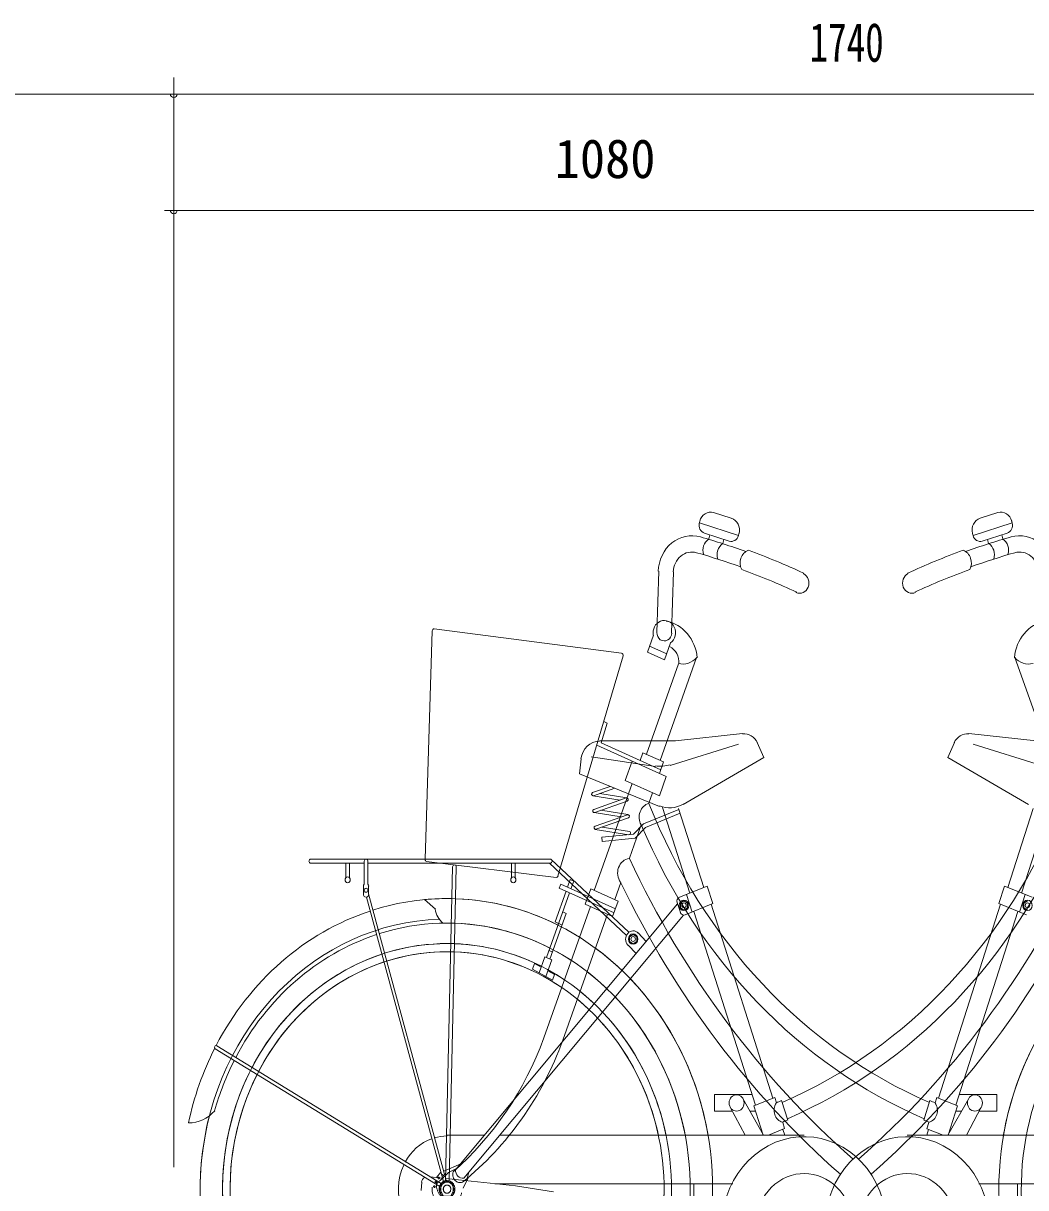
# Model space of a CAD drawing. Units: millimetres, scale not verified. Extents: x -5740 to 5740, y -4020 to 4020.
# Drawn here: x 3287 to 4494, y 14 to 1416 of the extents above; entities that cross this region are included whole.
import ezdxf
from ezdxf.enums import TextEntityAlignment as Align

# ---------------------------------------------------------------- set-up
doc = ezdxf.new("R2010")
doc.units = ezdxf.units.MM
doc.header["$LTSCALE"] = 10
doc.linetypes.add('USER5', pattern=[25, 6, -5, 2, -5, 2, -5])
for name, color, linetype, lineweight in [('0-0_0', 7, 'Continuous', 18), ('0-3_2-03BODL', 2, 'Continuous', 18), ('0-4_2-53DIM', 7, 'Continuous', 18), ('0-A_2-F', 3, 'Continuous', 18)]:
    doc.layers.add(name, color=color, linetype=linetype, lineweight=lineweight)
doc.styles.add('ＭＳ ゴシック', font='')
doc.styles.get('ＭＳ ゴシック').set_extended_font_data('MS Gothic')

# ---------------------------------------------------------------- blocks, each defined once
blk = doc.blocks.new('jf')
at = {"layer": '0-3_2-03BODL'}
for p, q in [((10027.18, 6559.97), (10003.5, 6553.12)), ((10006.18, 6525.31), (10039.33, 6534.89)), ((10032.23, 6532.84), (10033.56, 6528.09)), ((10014.62, 6522.61), (10013.29, 6527.36)), ((10098.67, 6261.42), (10049.94, 6385.13)), ((9595.72, 6285.13), (9494.35, 6285.13)), ((9680.13, 6281.03), (9588.63, 6255.49)), ((9685.68, 6293.83), (9595.72, 6285.13)), ((9713.89, 6265.13), (9705.16, 6282.87)), ((9469.92, 6263.24), (9467.69, 6245.13)), ((9569.15, 6254.12), (9482.98, 6265.63)), ((9606.08, 6208.21), (9713.89, 6265.13)), ((9467.69, 6245.13), (9574.57, 6206.06)), ((9485.07, 6222.68), (9508.6, 6230.18)), ((9514.73, 6227.94), (9486.25, 6218.87)), ((9485.38, 6218.8), (9521.71, 6213.63)), ((9530.05, 6216.29), (9486.71, 6202.48)), ((9487.89, 6198.67), (9531.23, 6212.47)), ((9530.92, 6216.36), (9494.59, 6221.53)), ((9523.35, 6193.43), (9487.02, 6198.6)), ((9531.69, 6196.09), (9488.35, 6182.29)), ((9496.23, 6201.33), (9532.12, 6196.22)), ((9615.12, 6101.74), (9578.55, 6204.85)), ((9599.95, 6203.52), (9633.65, 6108.52)), ((9489.53, 6178.47), (9532.87, 6192.27)), ((9488.67, 6178.4), (9533.65, 6172)), ((9534.2, 6175.96), (9497.88, 6181.13)), ((9108.23, 6142.63), (9428.3, 6142.63)), ((9179.63, 6112.58), (9179.64, 6140.13)), ((9184.56, 6140.13), (9184.56, 6112.58)), ((9429.87, 6142.06), (9533.49, 6054.52)), ((9179.63, 6137.63), (9108.23, 6137.63)), ((9155.01, 6137.63), (9155.01, 6120.08)), ((9159.94, 6120.08), (9159.94, 6137.63)), ((9428.3, 6137.63), (9184.56, 6137.63)), ((9376.59, 6120.08), (9376.6, 6137.63)), ((9381.52, 6137.64), (9381.52, 6120.08)), ((9530.33, 6050.68), (9427.41, 6137.63)), ((9178.65, 6110.13), (9178.65, 6100.13)), ((9185.5, 6100.65), (9289.34, 5755.78)), ((9185.54, 6110.13), (9185.54, 6100.13)), ((9638.28, 6110.22), (9601.22, 6096.66)), ((9618, 6078.88), (9610.49, 6100.05)), ((9645.79, 6089.05), (9638.28, 6110.22)), ((9285.57, 5754.61), (9182.58, 6096.67)), ((9598.81, 6088.71), (9301.89, 5768.63)), ((9598.26, 6090.26), (9602.43, 6078.5)), ((9602.49, 6089.74), (9607.29, 6092.56)), ((9602.49, 6084.11), (9602.49, 6089.74)), ((9607.29, 6081.3), (9602.49, 6084.11)), ((9607.29, 6092.56), (9612.09, 6089.74)), ((9612.09, 6084.11), (9607.29, 6081.3)), ((9608.73, 6075.49), (9645.79, 6089.05)), ((9612.09, 6089.74), (9612.09, 6084.11)), ((9643.48, 6088.2), (9726.24, 5854.9)), ((9312.64, 5758.35), (9606.58, 6075.22)), ((9703.07, 5846.43), (9620.31, 6079.73)), ((9534.45, 6049.21), (9539.26, 6052.02)), ((9534.46, 6043.58), (9534.45, 6049.21)), ((9539.26, 6040.77), (9534.46, 6043.58)), ((9539.26, 6052.02), (9544.06, 6049.21)), ((9544.06, 6043.58), (9539.26, 6040.77)), ((9544.06, 6049.21), (9544.06, 6043.58)), ((9546.02, 6053.69), (9556.77, 6043.4)), ((9532.49, 6039.1), (9543.24, 6028.82)), ((8982.39, 5917.85), (9282.45, 5752.02)), ((9280.57, 5748.5), (8980.51, 5914.33)), ((9648.11, 5859.13), (9698.57, 5859.12)), ((9648.11, 5839.12), (9648.11, 5859.13)), ((9713.73, 5810.16), (9685.96, 5854.49)), ((9728.55, 5855.75), (9730.91, 5849.1)), ((9737.75, 5851.95), (9746.1, 5828.4)), ((9672.06, 5839.13), (9648.11, 5839.12)), ((9689.07, 5810.17), (9669.2, 5844)), ((9695.59, 5839.13), (9703.05, 5839.13)), ((9741.9, 5818.12), (9720.14, 5810.15)), ((9739.26, 5825.56), (9741.9, 5818.12)), ((9739.59, 5817.27), (9742.11, 5810.14)), ((9340.55, 5810.31), (9290.45, 5810.33)), ((9768.1, 5810.13), (9360.84, 5810.3)), ((9308.64, 5775.91), (9285.93, 5767.11)), ((9282.24, 5765.68), (9276.25, 5759.23)), ((9316.24, 5755.45), (9319.4, 5765.63)), ((9256.56, 5753.56), (9255.65, 5743.6)), ((9284.41, 5758.46), (9267.98, 5760.01)), ((9288.65, 5758.06), (9381.91, 5749.23)), ((9354.11, 5751.86), (9672.38, 5751.73)), ((9381.91, 5749.23), (9432.74, 5741.91))]:
    blk.add_line(p, q, dxfattribs=at)
for points in [[(9993.34, 6534.59), (9994.01, 6532.18), (10046.11, 6547.25), (10045.44, 6549.65)], [(9497.69, 6163.92), (9497.28, 6168.9), (9539.9, 6172.47), (9553.03, 6185.14), (9600.33, 6202.44)], [(9602, 6197.74), (9555.68, 6180.79), (9542.03, 6167.63), (9497.69, 6163.92)], [(9728.55, 5855.75), (9700.76, 5845.58), (9713.32, 5810.16)]]:
    blk.add_lwpolyline(points, dxfattribs=at)
blk.add_lwpolyline([(9285.59, 5753.84), (9280.76, 5745.33), (9285.59, 5736.83), (9295.26, 5736.83), (9300.09, 5745.33), (9295.26, 5753.83)], close=True, dxfattribs=at)
for centre, major_axis, ratio, start_param, end_param in [((10031.23, 6545.54), (15, 0), 0.984808, 0.2774092, 1.8482056), ((10007.55, 6538.7), (15, 0), 0.984808, 1.8482056, 3.4190016), ((10036.63, 6544.51), (10, 0), 0.984808, 4.9897756, 6.5605719), ((10003.48, 6534.92), (10, 0), 0.984808, 3.4189793, 4.9897756), ((10056.11, 6487.63), (45, 0), 0.984808, 0.0341793, 1.8262899), ((10297.47, 5577.67), (1000, 0), 0.984808, 1.8262973, 1.8897016), ((10006.41, 6508.88), (16.07, 0), 0.984808, 5.9612624, 7.308371), ((10025.35, 6514.36), (16.07, 0), 0.984808, 5.9589928, 7.308371), ((10297.47, 5577.67), (1002.5, 0), 0.984808, 1.8923733, 1.9717105), ((9975.6, 6499.3), (16.07, 0), 0.984808, 5.7516013, 7.5367557), ((10297.47, 5577.67), (980, 0), 0.984808, 1.8262971, 1.8890084), ((10056.11, 6487.63), (25, 0), 0.984808, 0.0341857, 1.8262963), ((10297.47, 5577.67), (977.5, 0), 0.984808, 1.8913645, 1.9717105), ((9912.09, 6474.95), (12.5, 0), 0.984808, 1.9717091, 5.1133015), ((10098.98, 6380.66), (50, 0), 0.984808, 1.7439109, 3.0519336), ((10068.13, 6401.97), (25, 0), 0.984808, 3.8807378, 4.9560927), ((9687.54, 6273.92), (20, 0), 0.984808, 0.4636316, 1.6657319), ((9494.35, 6260.13), (25, 0), 0.984808, 1.570795, 3.0172361), ((9575.57, 6303.7), (50, 0), 0.984808, 4.5815599, 4.9807536), ((9485.66, 6220.78), (2, 0), 0.984808, 1.8745426, 5.016135), ((9530.64, 6214.38), (2, 0), 0.984808, 5.0161353, 8.1577279), ((9487.3, 6200.58), (2, 0), 0.984808, 1.8745426, 5.016135), ((9532.29, 6194.18), (2, 0), 0.984808, 5.0161353, 8.1577279), ((9587.91, 6243.7), (40, 0), 0.984808, 4.3668356, 5.1919103), ((9454.24, 6521.88), (-503.49, 533.52), 0.961191, 2.7721569, 3.5274334), ((9488.94, 6180.38), (2, 0), 0.984808, 1.8745426, 5.016135), ((9454.24, 6521.88), (-507.77, 557.76), 0.959163, 2.788533, 3.520575), ((9533.93, 6173.98), (2, 0), 0.984808, 4.573112, 7.7147047), ((9108.23, 6140.13), (2.5, 0), 0.984808, 1.5708493, 4.7124417), ((9182.1, 6140.13), (2.5, 0), 0.984808, 0.000053, 3.1416454), ((9428.3, 6140.13), (2.5, 0), 0.984808, 4.712442, 7.8540346), ((8875.61, 6895.45), (-1115.8, 970.31), 0.865375, 2.9788675, 3.3478818), ((9182.09, 6110.13), (3.5, 0), 0.984808, 2.3664122, 3.1416054), ((9182.09, 6110.13), (3.5, 0), 0.984808, 0.000013, 0.7752062), ((9290.42, 5745.33), (355.2, 0), 0.984808, 0.8516467, 1.8534832), ((8875.61, 6895.45), (-1129.17, 992.53), 0.861271, 2.9848121, 3.3405282), ((9182.09, 6100.13), (3.5, 0), 0.984808, 3.1416057, 6.2831984), ((9602.89, 6091.96), (5, 0), 0.984808, 1.9165953, 3.4873913), ((9290.42, 5745.33), (355.2, 0), 0.984808, 1.8646043, 2.6251665), ((9290.42, 5745.33), (325.2, 0), 0.984808, 0.8535928, 1.8529697), ((9607.06, 6080.2), (5, 0), 0.984808, 3.4873916, 5.0581879), ((9290.42, 5745.33), (300.2, 0), 0.984808, 0.8555118, 1.8524634), ((9539.26, 6046.39), (10.02, 0), 0.984808, 0.8152631, 3.9568555), ((9290.42, 5745.33), (325.2, 0), 0.984808, 1.8651166, 2.624002), ((9290.42, 5745.33), (290.2, 0), 0.984808, 0.856372, 1.8522365), ((9290.42, 5745.33), (300.2, 0), 0.984808, 1.8656217, 2.6234853), ((10383.56, 5745.33), (-355.18, 1.26), 0.984788, 5.3089309, 6.3967708), ((9290.42, 5745.33), (290.2, 0), 0.984808, 1.8658481, 2.6232537), ((10383.56, 5745.33), (325.2, 0), 0.984808, 2.1847834, 3.2509132), ((9290.42, 5745.33), (355.2, 0), 0.984808, 0.1836194, 0.8094625), ((9290.42, 5745.33), (325.2, 0), 0.984808, 0.2008205, 0.8075164), ((9290.42, 5745.33), (300.2, 0), 0.984808, 0.2178391, 0.8055974), ((9290.42, 5745.33), (290.2, 0), 0.984808, 0.2254864, 0.8047372), ((8981.45, 5916.09), (2, 0), 0.984808, 1.0722792, 4.2138719), ((9290.42, 5745.33), (355.2, 0), 0.984808, 2.6352371, 2.9119927), ((9290.42, 5745.33), (325.2, 0), 0.984808, 2.6364009, 2.8428097), ((9290.42, 5745.33), (300.2, 0), 0.984808, 2.6369169, 3.2349554), ((9290.42, 5745.33), (290.2, 0), 0.984808, 2.6371482, 3.2378225), ((9742.76, 5840.14), (15, 0), 0.984808, 2.5011312, 4.473561), ((9454.08, 6522.37), (737.5, 0), 0.984808, 5.0970248, 5.1072042), ((8944.55, 5872.98), (48.78, 0), 0.984808, 4.7122635, 5.5150828), ((9290.42, 5745.33), (330.2, 0), 0.984808, 2.8663262, 3.2273925), ((9768.06, 5700.13), (110, 0), 0.984808, 5.3641646, 11.4481575), ((9454.08, 6522.37), (762.5, 0), 0.984808, 5.0957492, 5.1055941), ((9290.42, 5745.33), (65, 0), 0.984808, 1.8982719, 2.6123964), ((9290.42, 5745.33), (65, 0), 0.984808, 1.5707969, 1.8367239), ((9290.42, 5745.33), (65, 0), 0.984808, 2.6739448, 3.5451106), ((9311.73, 5768.3), (10, 0), 0.984808, 3.1088041, 4.8049282), ((9768.06, 5700.13), (65, 0), 0.984808, 5.443799, 11.36853), ((9263.91, 5752.86), (7.5, 0), 0.984808, 2.040113, 3.0486273), ((9290.42, 5745.33), (290.2, 0), 0.984808, 6.2247225, 6.3053572), ((9290.42, 5745.33), (300.2, 0), 0.984808, 6.2235758, 6.3046067), ((9290.42, 5745.33), (330.2, 0), 0.984808, 6.2205462, 6.3026211)]:
    blk.add_ellipse(centre, major_axis=major_axis, ratio=ratio, start_param=start_param, end_param=end_param, dxfattribs=at)
for centre, major_axis in [((9157.48, 6117.63), (3.5, 0)), ((9379.06, 6117.63), (3.5, 0)), ((9182.1, 6105.13), (2.5, 0)), ((9607.29, 6086.92), (6.38, 0)), ((9607.29, 6086.92), (3, 0)), ((9539.26, 6046.39), (6.38, 0)), ((9539.26, 6046.39), (3, 0)), ((9677.65, 5849.13), (10, 0)), ((9290.42, 5745.33), (10.5, 0)), ((9290.42, 5745.33), (5, 0))]:
    blk.add_ellipse(centre, major_axis=major_axis, ratio=0.984808, dxfattribs=at)
blk = doc.blocks.new('jr')
at = {"layer": '0-3_2-03BODL', "color": 6}
for p, q in [((16924.96, 6900.14), (16901.28, 6893.3)), ((16903.97, 6865.48), (16937.12, 6875.06)), ((16930.01, 6873.01), (16931.34, 6868.26)), ((16912.4, 6862.79), (16911.07, 6867.53)), ((16978.5, 6828.66), (16980.98, 6754.97)), ((17000.67, 6755.65), (16998.18, 6829.35)), ((17048, 6730.66), (17298.39, 6760)), ((17310.81, 6482.63), (17301.13, 6757.6)), ((16990.37, 6722.81), (16982.43, 6742.97)), ((17013.23, 6732.1), (17005.29, 6752.25)), ((16987.63, 6729.77), (17010.48, 6739.06)), ((16990.37, 6722.81), (17013.23, 6732.1)), ((16996.45, 6601.59), (16947.72, 6725.31)), ((16971.86, 6717.89), (17014.74, 6609.02)), ((17045.95, 6727.39), (17132.99, 6462.23)), ((17067.3, 6646.53), (17071.88, 6648.39)), ((17075.1, 6622.77), (17067.3, 6646.53)), ((16583.46, 6634.01), (16493.5, 6625.31)), ((16577.91, 6621.21), (16486.41, 6595.66)), ((16611.67, 6605.31), (16602.94, 6623.04)), ((17081.24, 6619.88), (16988.22, 6582.1)), ((16995.54, 6590.45), (17075.1, 6622.77)), ((16503.87, 6548.39), (16611.67, 6605.31)), ((17019.31, 6610.88), (16991.88, 6599.74)), ((17022.97, 6601.59), (17019.31, 6610.88)), ((16991.88, 6599.74), (16997.37, 6585.81)), ((17043.09, 6577.45), (17033.94, 6600.66)), ((16988.22, 6582.1), (16997.37, 6558.88)), ((16997.37, 6558.88), (17043.09, 6577.45)), ((17011.42, 6550.14), (17006.51, 6562.6)), ((17033.94, 6573.74), (17084.59, 6445.16)), ((16512.9, 6441.92), (16476.33, 6545.02)), ((16497.73, 6543.7), (16531.43, 6448.7)), ((17037.5, 6483.94), (17021.69, 6524.07)), ((17135.6, 6460.53), (17308.62, 6480.05)), ((17278.62, 6095.64), (17269.03, 6473.28)), ((17273.96, 6473.41), (17283.55, 6095.77)), ((16536.07, 6450.39), (16499, 6436.84)), ((16543.58, 6429.22), (16536.07, 6450.39)), ((17057.16, 6434.02), (17049.02, 6454.69)), ((16515.78, 6419.06), (16508.27, 6440.22)), ((17089.17, 6447.02), (17052.59, 6432.16)), ((17096.48, 6428.45), (17089.17, 6447.02)), ((17117.51, 6442.38), (17148.31, 6364.18)), ((17136.71, 6407.1), (17122.08, 6444.23)), ((17296.84, 6422.49), (17311.34, 6434.06)), ((16505.07, 6432.73), (16509.88, 6429.91)), ((16509.88, 6424.28), (16505.07, 6421.47)), ((16506.52, 6415.67), (16543.58, 6429.22)), ((16509.88, 6429.91), (16509.88, 6424.28)), ((16541.26, 6428.38), (16624.02, 6195.08)), ((17052.59, 6432.16), (17059.9, 6413.6)), ((17059.9, 6413.6), (17096.48, 6428.45)), ((17089.62, 6425.66), (17151.91, 6267.54)), ((16600.86, 6186.6), (16518.09, 6419.9)), ((17126.53, 6264.67), (17066.76, 6416.38)), ((17122.08, 6417.31), (17126.65, 6419.17)), ((17143.68, 6362.48), (17122.08, 6417.31)), ((17136.71, 6407.1), (17127.57, 6403.38)), ((17140.37, 6370.88), (17144.94, 6372.74)), ((17149.33, 6341.38), (17141.4, 6361.52)), ((16545.89, 6199.3), (16596.35, 6199.3)), ((16545.89, 6179.3), (16545.89, 6199.3)), ((16626.34, 6195.92), (16628.69, 6189.27)), ((16586.86, 6150.34), (16566.98, 6184.18)), ((16611.52, 6150.33), (16583.75, 6194.67)), ((16635.53, 6192.13), (16643.89, 6168.58)), ((16569.84, 6179.3), (16545.89, 6179.3)), ((16593.37, 6179.3), (16600.83, 6179.3)), ((16639.69, 6158.29), (16617.92, 6150.33)), ((16637.05, 6165.74), (16639.69, 6158.29)), ((16637.37, 6157.44), (16639.9, 6150.32)), ((16665.88, 6150.31), (16258.62, 6150.48)), ((16251.9, 6092.04), (16570.16, 6091.9))]:
    blk.add_line(p, q, dxfattribs=at)
at = {"layer": '0-3_2-03BODL', "color": 6, "linetype": 'USER5'}
for p, q in [((17259.71, 6086.55), (17253.12, 6099.07)), ((17279.32, 6105.54), (17265.89, 6111.59)), ((17272.97, 6090.42), (17281.34, 6095.32)), ((17272.97, 6080.6), (17272.97, 6090.42)), ((17281.34, 6095.32), (17289.71, 6090.42)), ((17289.71, 6090.42), (17289.72, 6080.6))]:
    blk.add_line(p, q, dxfattribs=at)
at = {"layer": '0-3_2-03BODL', "color": 6}
for points in [[(16891.12, 6874.76), (16891.8, 6872.36), (16943.89, 6887.42), (16943.22, 6889.83)], [(17058.08, 6418.24), (17131.23, 6447.95), (17129.4, 6452.59), (17056.25, 6422.88)], [(17115.68, 6447.02), (17112.02, 6456.3), (17116.6, 6458.16), (17120.25, 6448.88)], [(17158.2, 6345.8), (17150.62, 6365.02), (17141.35, 6361.63)], [(17155.44, 6352.79), (17164.31, 6357.2), (17167.06, 6350.22), (17140.46, 6336.97)], [(17140.46, 6336.97), (17137.71, 6343.95), (17146.58, 6348.37)], [(16626.34, 6195.92), (16598.54, 6185.76), (16611.11, 6150.33)]]:
    blk.add_lwpolyline(points, dxfattribs=at)
for centre, major_axis, ratio, start_param, end_param in [((16929.01, 6885.72), (15, 0), 0.984808, 0.2774092, 1.8482056), ((16905.33, 6878.87), (15, 0), 0.984808, 1.8482056, 3.4190016), ((16934.42, 6884.68), (10, 0), 0.984808, 4.9897756, 6.5605719), ((17195.25, 5917.85), (1000, 0), 0.984808, 1.8262973, 1.8897016), ((16901.27, 6875.1), (10, 0), 0.984808, 3.4189793, 4.9897756), ((16953.89, 6827.81), (45, 0), 0.984808, 0.0341793, 1.8262899), ((16904.19, 6849.05), (16.07, 0), 0.984808, 5.9612624, 7.308371), ((16923.13, 6854.53), (16.07, 0), 0.984808, 5.9589928, 7.308371), ((17195.25, 5917.85), (1002.5, 0), 0.984808, 1.8923733, 1.9717105), ((16873.39, 6839.48), (16.07, 0), 0.984808, 5.7516013, 7.5367557), ((17195.25, 5917.85), (980, 0), 0.984808, 1.8262971, 1.8890084), ((16953.89, 6827.81), (25, 0), 0.984808, 0.0341857, 1.8262963), ((17195.25, 5917.85), (977.5, 0), 0.984808, 1.8913645, 1.9717105), ((16809.87, 6815.13), (12.5, 0), 0.984808, 1.9717091, 5.1133015), ((16990.83, 6755.31), (15, 0), 0.984808, 6.0780138, 10.3909773), ((16996.76, 6720.83), (50, 0), 0.984808, 1.7439109, 3.0519336), ((17298.68, 6757.51), (2.5, 0), 0.984808, 0.0357133, 1.6857258), ((16990.83, 6755.31), (10, 0), 0.984808, 3.1757647, 6.3173574), ((16991.41, 6720.31), (20, 0), 0.984808, 1.9538691, 3.2631159), ((17048.28, 6728.18), (2.5, 0), 0.984808, 1.6857258, 3.4633433), ((16965.91, 6742.15), (25, 0), 0.984808, 3.8807378, 4.9560927), ((16585.33, 6614.1), (20, 0), 0.984808, 0.4636316, 1.6657319), ((16352.02, 6862.05), (-503.49, 533.52), 0.961191, 2.7721569, 3.5274334), ((17007.01, 6533.22), (17.5, 0), 0.984808, 5.7323831, 7.5950284), ((16352.02, 6862.05), (-507.77, 557.76), 0.959163, 2.788533, 3.520575), ((15773.39, 7235.63), (-1115.8, 970.31), 0.865375, 2.9788675, 3.3478818), ((17035.29, 6466.08), (18, 0), 0.984808, 5.5981114, 7.7292559), ((17308.35, 6482.54), (2.5, 0), 0.984808, 4.8230993, 6.3188562), ((17135.33, 6463.02), (2.5, 0), 0.984808, 3.4632804, 4.8230993), ((17271.5, 6473.35), (2.5, 0), 0.984808, 0.0258311, 3.1674235), ((15773.39, 7235.63), (-1129.17, 992.53), 0.861271, 2.9848121, 3.3405282), ((17281.34, 6085.51), (355.2, 0), 0.984808, 1.6036118, 1.9989679), ((17281.34, 6085.51), (355.2, 0), 0.984808, 1.4862354, 1.5895351), ((17267.88, 6428.4), (30, 0), 0.984808, 5.4040806, 6.0849825), ((17281.34, 6085.51), (330.2, 0), 0.984808, 3.5186118, 7.8245809), ((17281.34, 6085.51), (355.2, 0), 0.984808, 2.0158843, 2.0929633), ((17281.34, 6085.51), (325.2, 0), 0.984808, 1.6042627, 2.0075732), ((17281.34, 6085.51), (325.2, 0), 0.984808, 1.5554211, 1.5888872), ((17281.34, 6085.51), (300.2, 0), 0.984808, 3.2669578, 7.8714325), ((17281.34, 6085.51), (300.2, 0), 0.984808, 1.6049032, 2.0049144), ((17281.34, 6085.51), (-355.18, 1.26), 0.984788, 5.3089309, 6.3967708), ((17281.34, 6085.51), (290.2, 0), 0.984808, 3.267249, 7.8711438), ((17281.34, 6085.51), (325.2, 0), 0.984808, 2.0228198, 2.1071202), ((17281.34, 6085.51), (290.2, 0), 0.984808, 1.6051881, 2.1273952), ((16188.21, 6085.51), (355.2, 0), 0.984808, 0.1836194, 0.8094625), ((17281.34, 6085.51), (325.2, 0), 0.984808, 2.1847834, 3.2509132), ((17281.34, 6085.51), (300.2, 0), 0.984808, 2.0379628, 2.121112), ((17281.34, 6085.51), (300.2, 0), 0.984808, 2.2055642, 3.2502629), ((17281.34, 6085.51), (290.2, 0), 0.984808, 2.2149166, 3.2499714), ((17523.3, 6413.84), (400, 0), 0.984808, 3.5220993, 4.0368435), ((17497.92, 6410.96), (400, 0), 0.984808, 3.5220993, 4.077), ((16640.54, 6180.31), (15, 0), 0.984808, 2.5011312, 4.473561), ((16351.86, 6862.55), (737.5, 0), 0.984808, 5.0970248, 5.1072042), ((16351.86, 6862.55), (762.5, 0), 0.984808, 5.0957492, 5.1055941), ((16665.84, 6040.31), (110, 0), 0.984808, 5.3641646, 11.4481575), ((16665.84, 6040.31), (65, 0), 0.984808, 5.443799, 11.36853), ((16188.21, 6085.51), (330.2, 0), 0.984808, 6.2205462, 6.3026211)]:
    blk.add_ellipse(centre, major_axis=major_axis, ratio=ratio, start_param=start_param, end_param=end_param, dxfattribs=at)
for centre, major_axis in [((16505.07, 6427.1), (6.38, 0)), ((16505.07, 6427.1), (3, 0)), ((16575.44, 6189.3), (10, 0))]:
    blk.add_ellipse(centre, major_axis=major_axis, ratio=0.984808, dxfattribs=at)
at = {"layer": '0-3_2-03BODL', "color": 6, "linetype": 'USER5'}
for centre, major_axis, ratio, start_param, end_param in [((17263.75, 6103.14), (-9.98, 1.07), 0.972417, 1.3475038, 3.5958137), ((17281.34, 6085.51), (20, 0), 0.984808, 3.3803232, 7.7544159), ((17545.91, 6392.03), (394.04, -27.55), 0.984808, 4.0402389, 4.0499119), ((17541.09, 6396.23), (394.04, -27.55), 0.984808, 4.0661926, 4.1101188), ((17275.54, 6090.92), (19.95, -1.4), 0.984808, 4.9649373, 6.4125103)]:
    blk.add_ellipse(centre, major_axis=major_axis, ratio=ratio, start_param=start_param, end_param=end_param, dxfattribs=at)
for centre, major_axis in [((17287.24, 6101.95), (1, 0)), ((17292.42, 6098.91), (1, 0)), ((17281.34, 6085.51), (10.5, 0)), ((17281.34, 6085.51), (5, 0)), ((17296.27, 6094.26), (1, 0)), ((17298.31, 6088.55), (1, 0))]:
    blk.add_ellipse(centre, major_axis=major_axis, ratio=0.984808, dxfattribs=at)

msp = doc.modelspace()

# ---------------------------------------------------------------- linework, layer by layer
at = {"layer": '0-3_2-03BODL', "color": 3}
msp.add_line((3472.4, 1190.45), (3464.4, 1190.45), dxfattribs=at)
msp.add_arc((3468.4, 1190.45), 4, 180, 0, dxfattribs=at)
at = {"layer": '0-4_2-53DIM', "color": 3}
for p, q in [((3457.4, 1190.45), (4543.4, 1190.45)), ((3472.4, 1190.45), (3464.4, 1190.45))]:
    msp.add_line(p, q, dxfattribs=at)
msp.add_arc((3468.4, 1190.45), 4, 180, 0, dxfattribs=at)
at = {"layer": '0-A_2-F'}
for p, q in [((3468.4, 1350.45), (3468.4, 38.63)), ((3552.4, 1330.45), (3245.4, 1330.45)), ((3472.4, 1330.45), (3464.4, 1330.45)), ((5208.4, 1330.45), (3552.4, 1330.45)), ((3472.4, 1190.45), (3464.4, 1190.45))]:
    msp.add_line(p, q, dxfattribs=at)
for centre in [(3468.4, 1330.45), (3468.4, 1190.45)]:
    msp.add_arc(centre, 4, 180, 0, dxfattribs=at)

# ---------------------------------------------------------------- block references
at = {"layer": '0-0_0'}
for name, p, xscale in [('jf', (-4563.98, -5733.15), 0.9), ('jr', (19350.61, -6073.33), -0.9)]:
    msp.add_blockref(name, p, dxfattribs=dict(at, xscale=xscale))

# ---------------------------------------------------------------- texts
at = {"layer": '0-4_2-53DIM', "style": 'ＭＳ ゴシック', "width": 0.95}
msp.add_text('1080', height=46.89, dxfattribs=at).set_placement((3926.97, 1215.25), align=Align.BOTTOM_LEFT)
at = {"layer": '0-A_2-F', "color": 7, "style": 'ＭＳ ゴシック', "width": 0.7}
msp.add_text('1740', height=46.89, dxfattribs=at).set_placement((4233.71, 1355.25), align=Align.BOTTOM_LEFT)

doc.saveas('drawing.dxf')
